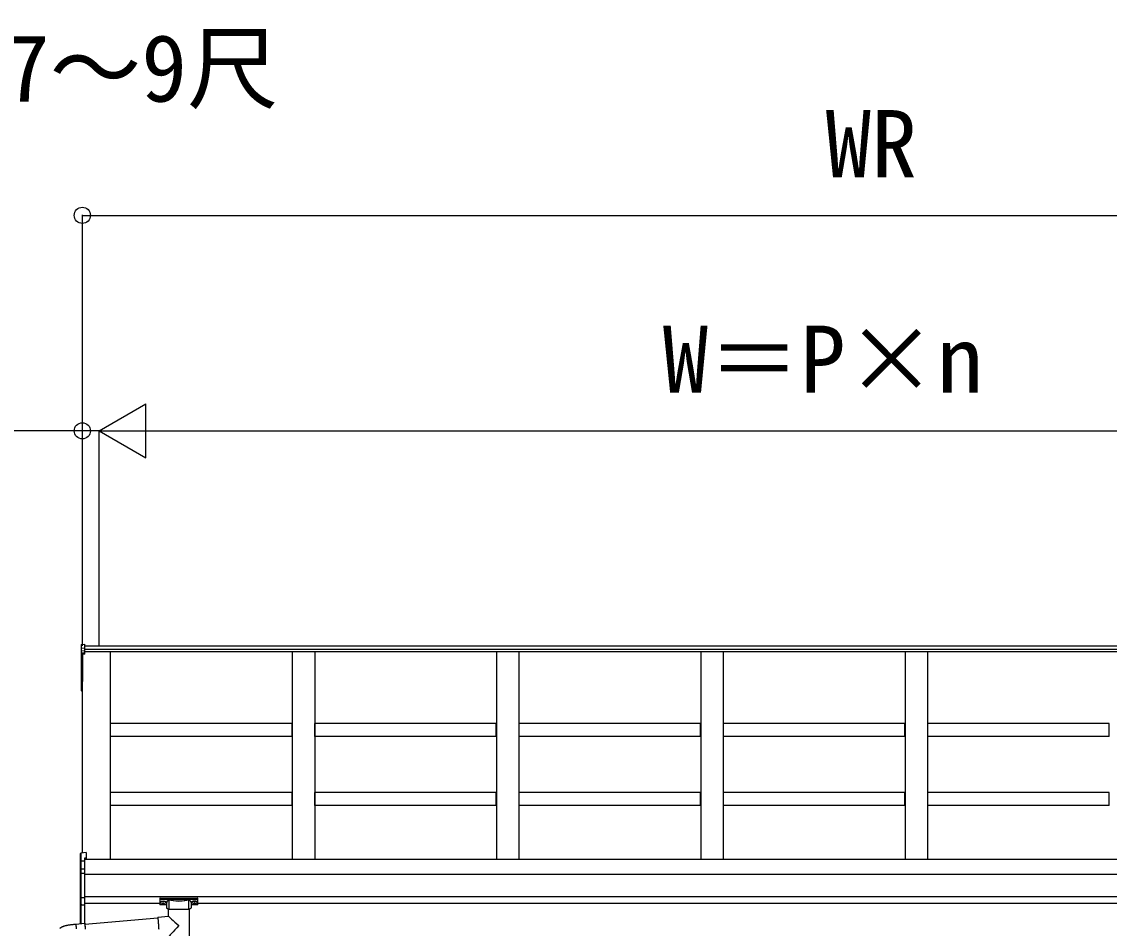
# Model space of a CAD drawing. Units: millimetres, scale not verified. Extents: x -10500 to 10500, y -15600 to 15524.
# Drawn here: x -7966 to -5543, y -2265 to -246 of the extents above; entities that cross this region are included whole.
import ezdxf
from ezdxf.enums import TextEntityAlignment as Align

# ---------------------------------------------------------------- set-up
doc = ezdxf.new("R2010")
doc.units = ezdxf.units.MM
doc.header["$LTSCALE"] = 80
for name, color, linetype in [('0-2_USER1', 3, 'Continuous'), ('0-5_YKK_A1', 4, 'Continuous'), ('0-6_YKK_D', 6, 'Continuous')]:
    doc.layers.add(name, color=color, linetype=linetype)
doc.styles.add('ＭＳ ゴシック', font='')
doc.styles.get('ＭＳ ゴシック').set_extended_font_data('MS Gothic')

msp = doc.modelspace()

# ---------------------------------------------------------------- linework, layer by layer
at = {"layer": '0-5_YKK_A1'}
for p, q in [((-7833, -1634.26), (-7833, -1642.16)), ((-7833, -1642.16), (-7833, -1647.96)), ((-7832.06, -1633.24), (-7825, -1632.81)), ((-7832.06, -1641.25), (-7832.06, -1633.24)), ((-7832.06, -1641.25), (-7825, -1640.86)), ((-7832.06, -1647.05), (-7832.06, -1641.25)), ((-7832.06, -1647.05), (-7825, -1646.65)), ((-7832.06, -1652.73), (-7832.06, -1647.05)), ((-7825, -1640.86), (-7825, -1632.81)), ((-4121, -1637.27), (-7825, -1637.27)), ((-7825, -1646.65), (-7825, -1640.86)), ((-4121, -1644.21), (-7825, -1644.21)), ((-7825, -1652.38), (-7825, -1646.65)), ((-7833, -1647.96), (-7833, -1653.72)), ((-7833, -1653.72), (-7833, -1716.04)), ((-7825, -1652.38), (-7832.06, -1652.73)), ((-7832.06, -1716.22), (-7832.06, -1653.89)), ((-7825, -1654.53), (-7830.5, -1654.8)), ((-7830.5, -2097.51), (-7830.5, -1654.8)), ((-7830.5, -1654.8), (-7830.5, -1704.77)), ((-7830.5, -1654.8), (-7830.5, -1715.34)), ((-4121, -1649.45), (-7825, -1649.45)), ((-7825, -1654.53), (-7825, -1653.54)), ((-7768, -2112.17), (-7768, -1649.45)), ((-7363, -1649.45), (-7363, -2112.17)), ((-7313, -1649.45), (-7313, -2112.17)), ((-6908, -1649.45), (-6908, -2112.17)), ((-6858, -1649.45), (-6858, -2112.17)), ((-6453, -1649.45), (-6453, -2112.17)), ((-6403, -1649.45), (-6403, -2112.17)), ((-5998, -1649.45), (-5998, -2112.17)), ((-5948, -1649.45), (-5948, -2112.17)), ((-7833, -1716.04), (-7833, -1735.87)), ((-7830.5, -1717.15), (-7832.07, -1717.04)), ((-7830.5, -1716.33), (-7832.06, -1716.22)), ((-7832.06, -1735.87), (-7832.06, -1717.04)), ((-7833, -1735.87), (-7832.06, -1735.87)), ((-7830.5, -1736.98), (-7832.07, -1736.87)), ((-7830.5, -1735.98), (-7832.06, -1735.87)), ((-7834.5, -2116.55), (-7834.5, -2098.73)), ((-7822, -2096.91), (-7833.57, -2097.73)), ((-7833.56, -2097.74), (-7833.57, -2097.73)), ((-7822, -2096.92), (-7833.56, -2097.74)), ((-7833.56, -2097.74), (-7833.56, -2115.48)), ((-7822, -2096.91), (-7822, -2096.92)), ((-7834.03, -2116.55), (-7834.5, -2116.55)), ((-7834.5, -2135.37), (-7834.5, -2116.55)), ((-7825.5, -2116.05), (-7834.03, -2116.49)), ((-7834.03, -2116.55), (-7834.03, -2134.57)), ((-7825.5, -2109.03), (-7825.5, -2115.07)), ((-4120.5, -2112.17), (-7825.5, -2112.17)), ((-7825.5, -2116.05), (-7825.5, -2132.59)), ((-7834.5, -2143.49), (-7834.5, -2135.37)), ((-7833.56, -2134.46), (-7833.56, -2142.51)), ((-7825.5, -2143.08), (-7833.56, -2143.49)), ((-7833.56, -2143.49), (-7833.56, -2196.37)), ((-7825.5, -2133.57), (-7832.56, -2133.93)), ((-7832.56, -2133.93), (-7832.56, -2134.14)), ((-7825.5, -2133.57), (-7825.5, -2142.1)), ((-7825.5, -2143.08), (-7825.5, -2196.73)), ((-4120.5, -2145.5), (-7825.5, -2145.5)), ((-7834.5, -2196.37), (-7833.56, -2196.37)), ((-7834.5, -2210.89), (-7834.5, -2196.37)), ((-7833.56, -2196.37), (-7825.5, -2196.73)), ((-7825.5, -2197.68), (-7833.56, -2197.32)), ((-7833.56, -2197.32), (-7833.56, -2211.72)), ((-4120.5, -2195.5), (-7825.5, -2195.5)), ((-7825.5, -2196.73), (-7825.5, -2197.68)), ((-7825.5, -2197.68), (-7825.5, -2213)), ((-7658, -2198.81), (-7658, -2199.86)), ((-7658, -2199.86), (-7658, -2211.84)), ((-7657, -2198.5), (-7574, -2198.5)), ((-7657, -2200.23), (-7657, -2198.5)), ((-7636.82, -2200.23), (-7657, -2200.23)), ((-7657, -2212.79), (-7657, -2200.7)), ((-7636.85, -2223.2), (-7636.85, -2202.69)), ((-7636.82, -2200.23), (-7636.82, -2200.7)), ((-7595.14, -2200.19), (-7635.86, -2200.19)), ((-7635.67, -2200.68), (-7595.33, -2200.68)), ((-7594.18, -2200.23), (-7594.18, -2200.7)), ((-7574, -2200.23), (-7594.18, -2200.23)), ((-7594.18, -2200.7), (-7574, -2200.7)), ((-7594.15, -2202.69), (-7594.15, -2223.2)), ((-7574, -2198.5), (-7574, -2200.23)), ((-7574, -2200.23), (-7574, -2200.7)), ((-7574, -2200.7), (-7574, -2212.79)), ((-7573, -2199.86), (-7573, -2198.81)), ((-7573, -2211.84), (-7573, -2199.86)), ((-7834.5, -2255.14), (-7834.5, -2210.89)), ((-7834.4, -2211.3), (-7834.42, -2211.25)), ((-7834.03, -2211.65), (-7834.03, -2255.1)), ((-7833.97, -2211.73), (-7833.5, -2211.73)), ((-7832.56, -2212.23), (-7832.56, -2212.69)), ((-7832.56, -2212.69), (-7825.5, -2213)), ((-7825.5, -2213.96), (-7832.56, -2213.64)), ((-7658, -2210.5), (-7825.5, -2210.5)), ((-7825.5, -2213), (-7825.5, -2213.96)), ((-7825.5, -2213.96), (-7825.5, -2254.35)), ((-7642.5, -2212.79), (-7657, -2212.79)), ((-7657, -2212.79), (-7657, -2212.84)), ((-7642.5, -2212.84), (-7657, -2212.84)), ((-7656.4, -2206.71), (-7656.4, -2207.19)), ((-7653, -2209.35), (-7653, -2209.64)), ((-7651, -2208.45), (-7651, -2208.99)), ((-7651, -2208.45), (-7650, -2208.45)), ((-7651, -2209.89), (-7651, -2209.94)), ((-7650, -2208.45), (-7650, -2208.99)), ((-7650, -2209.89), (-7650, -2209.94)), ((-7648, -2209.35), (-7648, -2209.64)), ((-7644.6, -2206.71), (-7644.6, -2207.19)), ((-7642.5, -2220.01), (-7642.5, -2207.42)), ((-7638.4, -2238.52), (-7638.4, -2223.2)), ((-7615.86, -2223.2), (-7638.4, -2223.2)), ((-7592.6, -2223.2), (-7615.86, -2223.2)), ((-7592.6, -2223.2), (-7592.6, -2291.2)), ((-7588.5, -2207.42), (-7588.5, -2220.01)), ((-7574, -2212.79), (-7588.5, -2212.79)), ((-7574, -2212.84), (-7588.5, -2212.84)), ((-7586.4, -2206.71), (-7586.4, -2207.19)), ((-7583, -2209.35), (-7583, -2209.64)), ((-7581, -2208.45), (-7581, -2208.99)), ((-7580, -2208.45), (-7581, -2208.45)), ((-7581, -2209.89), (-7581, -2209.94)), ((-7580, -2208.45), (-7580, -2208.99)), ((-7580, -2209.89), (-7580, -2209.94)), ((-7578, -2209.35), (-7578, -2209.64)), ((-7574.6, -2206.71), (-7574.6, -2207.19)), ((-7574, -2212.79), (-7574, -2212.84)), ((-4373, -2210.5), (-7573, -2210.5)), ((-7824.84, -2256.3), (-7662.32, -2242.08)), ((-7662.32, -2240.61), (-7638.4, -2238.52)), ((-7844.87, -2256.05), (-7824.95, -2254.31))]:
    msp.add_line(p, q, dxfattribs=at)
for points in [[(-7832.06, -1653.89), (-7825, -1653.54), (-7825, -1652.38)], [(-7363.5, -1837.83), (-7363.5, -1809.1), (-7767.5, -1809.1)], [(-7363.5, -1837.83), (-7767.5, -1837.83), (-7767.5, -1809.1)], [(-6908.5, -1837.83), (-6908.5, -1809.1), (-7312.5, -1809.1)], [(-6908.5, -1837.83), (-7312.5, -1837.83), (-7312.5, -1809.1)], [(-6453.5, -1837.83), (-6453.5, -1809.1), (-6857.5, -1809.1)], [(-6453.5, -1837.83), (-6857.5, -1837.83), (-6857.5, -1809.1)], [(-5998.5, -1837.83), (-5998.5, -1809.1), (-6402.5, -1809.1)], [(-5998.5, -1837.83), (-6402.5, -1837.83), (-6402.5, -1809.1)], [(-5543.5, -1837.83), (-5543.5, -1809.1), (-5947.5, -1809.1)], [(-5543.5, -1837.83), (-5947.5, -1837.83), (-5947.5, -1809.1)], [(-7363.5, -1991.69), (-7363.5, -1962.95), (-7767.5, -1962.95)], [(-7363.5, -1991.69), (-7767.5, -1991.69), (-7767.5, -1962.95)], [(-6908.5, -1991.69), (-6908.5, -1962.95), (-7312.5, -1962.95)], [(-6908.5, -1991.69), (-7312.5, -1991.69), (-7312.5, -1962.95)], [(-6453.5, -1991.69), (-6453.5, -1962.95), (-6857.5, -1962.95)], [(-6453.5, -1991.69), (-6857.5, -1991.69), (-6857.5, -1962.95)], [(-5998.5, -1991.69), (-5998.5, -1962.95), (-6402.5, -1962.95)], [(-5998.5, -1991.69), (-6402.5, -1991.69), (-6402.5, -1962.95)], [(-5543.5, -1991.69), (-5543.5, -1962.95), (-5947.5, -1962.95)], [(-5543.5, -1991.69), (-5947.5, -1991.69), (-5947.5, -1962.95)], [(-7822, -2096.92), (-7822, -2108.82), (-7825.5, -2109.03)], [(-7833.56, -2115.48), (-7825.5, -2115.07), (-7825.5, -2116.05)], [(-7822, -2108.82), (-7822, -2110.3), (-7825.5, -2110.51)], [(-7834.5, -2196.37), (-7834.5, -2143.49), (-7833.56, -2143.49)], [(-7833.56, -2142.51), (-7825.5, -2142.1), (-7825.5, -2143.08)], [(-7832.56, -2132.95), (-7825.5, -2132.59), (-7825.5, -2133.57)], [(-7657, -2200.23), (-7657, -2200.7), (-7636.82, -2200.7)], [(-7637.21, -2202.99), (-7637.11, -2203.01), (-7637.02, -2203.05), (-7636.93, -2203.1), (-7636.85, -2203.17)], [(-7636.29, -2200.86), (-7636.25, -2200.75), (-7636.19, -2200.63), (-7636.12, -2200.52), (-7636.32, -2200.36), (-7636.56, -2200.26), (-7636.82, -2200.23)], [(-7636.82, -2200.7), (-7636.69, -2200.71), (-7636.56, -2200.76), (-7636.46, -2200.84), (-7636.39, -2200.95), (-7636.35, -2201.08), (-7636.35, -2201.21)], [(-7636.35, -2201.21), (-7636.32, -2201.04), (-7636.29, -2200.86)], [(-7636.29, -2200.86), (-7636.23, -2201.06), (-7636.15, -2201.17)], [(-7635.67, -2200.68), (-7635.74, -2200.62), (-7635.81, -2200.51), (-7635.84, -2200.36), (-7635.86, -2200.19), (-7635.95, -2200.29), (-7636.04, -2200.41), (-7636.12, -2200.52)], [(-7595.14, -2200.19), (-7595.15, -2200.36), (-7595.19, -2200.51), (-7595.26, -2200.62), (-7595.33, -2200.68)], [(-7594.88, -2200.52), (-7594.96, -2200.41), (-7595.04, -2200.29), (-7595.14, -2200.19)], [(-7594.18, -2200.23), (-7594.44, -2200.26), (-7594.68, -2200.36), (-7594.88, -2200.52)], [(-7594.88, -2200.52), (-7594.8, -2200.63), (-7594.75, -2200.75), (-7594.71, -2200.86)], [(-7594.85, -2201.17), (-7594.77, -2201.06), (-7594.71, -2200.86)], [(-7594.71, -2200.86), (-7594.68, -2201.04), (-7594.65, -2201.21)], [(-7594.65, -2201.21), (-7594.65, -2201.08), (-7594.61, -2200.95), (-7594.54, -2200.84), (-7594.44, -2200.76), (-7594.31, -2200.71), (-7594.18, -2200.7)], [(-7594.15, -2203.17), (-7594.07, -2203.1), (-7593.98, -2203.05), (-7593.89, -2203.01), (-7593.79, -2202.99)], [(-7636.85, -2222.94), (-7638, -2222.73), (-7639.01, -2222.5), (-7639.91, -2222.25), (-7640.68, -2221.97), (-7641.33, -2221.66), (-7641.87, -2221.28), (-7642.1, -2221.05), (-7642.31, -2220.76), (-7642.45, -2220.42), (-7642.46, -2220.03)], [(-7588.53, -2220.03), (-7588.57, -2220.42), (-7588.69, -2220.76), (-7588.9, -2221.05), (-7589.13, -2221.28), (-7589.67, -2221.66), (-7590.32, -2221.98), (-7591.09, -2222.25), (-7591.98, -2222.5), (-7593.01, -2222.73), (-7594.15, -2222.94)], [(-7662.32, -2240.61), (-7662.35, -2240.79), (-7662.35, -2241.33), (-7662.31, -2242.22), (-7662.24, -2243.44), (-7662.15, -2244.97), (-7662.02, -2246.8), (-7661.87, -2248.88), (-7661.69, -2251.2), (-7661.5, -2253.71), (-7661.28, -2256.38), (-7661.05, -2259.15), (-7660.81, -2261.99), (-7660.56, -2264.86), (-7660.3, -2267.7)], [(-7880.72, -2265.63), (-7880.16, -2265.14), (-7879.59, -2264.66), (-7879.01, -2264.21), (-7878.42, -2263.77), (-7877.82, -2263.36), (-7877.21, -2262.97), (-7876.6, -2262.6), (-7875.99, -2262.25), (-7875.38, -2261.92), (-7874.77, -2261.62), (-7874.17, -2261.34), (-7873.57, -2261.08), (-7872.99, -2260.84), (-7872.42, -2260.62), (-7871.86, -2260.42), (-7871.31, -2260.23), (-7870.25, -2259.89), (-7869.21, -2259.6), (-7868.19, -2259.34), (-7867.17, -2259.1), (-7866.13, -2258.88), (-7865.07, -2258.66), (-7863.97, -2258.45), (-7862.83, -2258.25), (-7861.66, -2258.06), (-7860.44, -2257.87), (-7859.18, -2257.68), (-7857.88, -2257.49), (-7856.55, -2257.31), (-7855.17, -2257.14), (-7853.77, -2256.96), (-7852.33, -2256.8), (-7850.87, -2256.63), (-7849.39, -2256.48)], [(-7849.39, -2256.48), (-7847.89, -2256.33), (-7844.87, -2256.05)], [(-7844.87, -2256.05), (-7844.9, -2256.18), (-7844.9, -2256.67), (-7844.87, -2257.51), (-7844.81, -2258.69), (-7844.71, -2260.19), (-7844.59, -2261.99), (-7844.44, -2264.05), (-7844.27, -2266.35)], [(-7824.63, -2256.29), (-7824.66, -2256.06), (-7824.78, -2255.13), (-7824.88, -2254.54), (-7824.94, -2254.31), (-7824.98, -2254.44), (-7824.98, -2254.93), (-7824.95, -2255.77), (-7824.88, -2256.95), (-7824.79, -2258.45), (-7824.67, -2260.24), (-7824.52, -2262.31), (-7824.35, -2264.61), (-7824.15, -2267.1)], [(-7824.71, -2256.29), (-7824.76, -2256.03), (-7824.81, -2255.9), (-7824.84, -2256.12), (-7824.83, -2256.69), (-7824.79, -2257.59), (-7824.72, -2258.81), (-7824.62, -2260.34), (-7824.5, -2262.14), (-7824.35, -2264.19), (-7824.17, -2266.46)]]:
    msp.add_lwpolyline(points, dxfattribs=at)
for centre, radius, start, end in [((-7832.01, -1653.72), 0.991, 93.03043, 179.5937), ((-7832.28, -1652.43), 1.47, 240.61286, 278.46975), ((-7826.07, -1653.31), 6.01, 174.48477, 185.51523), ((-7832, -1716.04), 1, 180, 265.94713), ((-7832.28, -1714.76), 1.47, 240.61286, 278.46975), ((-7828.68, -1716.67), 3.41, 172.38758, 186.27376), ((-7832, -1735.87), 1, 180, 265.83104), ((-7828.43, -1736.41), 3.67, 171.51268, 187.14892), ((-7833.5, -2098.73), 1, 94.05287, 180), ((-7833.51, -2098.73), 0.991, 93.02992, 179.59416), ((-7832.17, -2099.46), 17.14, 262.20943, 263.77969), ((-7833.51, -2143.5), 0.991, 93.03027, 179.59381), ((-7833.57, -2135.4), 0.948, 89.63014, 152.64205), ((-7832.4, -2134.47), 1.53, 95.96123, 182.1594), ((-7833.89, -2131.58), 2.88, 273.86486, 286.9396), ((-7827.7, -2143), 5.88, 175.20701, 184.79299), ((-7832.56, -2134.88), 0.943, 90.07099, 150.13102), ((-7832.5, -2135.15), 1.01, 93.41418, 123.73615), ((-7838.42, -2133.44), 5.88, 355.20701, 4.79299), ((-7833.53, -2196.34), 0.974, 181.28024, 267.93274), ((-7826.31, -2196.84), 7.27, 176.24692, 183.75308), ((-7635.63, -2201.2), 0.52, 93.86159, 176.66528), ((-7595.37, -2201.2), 0.52, 3.33472, 86.13841), ((-7833.61, -2210.8), 0.924, 209.36494, 273.24803), ((-7833.73, -2211), 0.735, 204.16348, 268.23375), ((-7832.35, -2212.01), 1.65, 170.31825, 262.53089), ((-7833.73, -2212.7), 0.959, 58.80098, 91.8895), ((-7833.69, -2211.31), 0.432, 261.51679, 287.449), ((-7832.57, -2211.75), 0.934, 178.5754, 270.35222), ((-7832.51, -2211.22), 1.02, 222.991, 266.96348), ((-7839.82, -2213.16), 7.27, 356.24691, 3.75309), ((-7657, -2211.84), 1, 180, 270), ((-7657.02, -2211.82), 0.978, 181.38922, 271.32491), ((-7574, -2211.84), 1, 270, 0), ((-7573.98, -2211.82), 0.978, 268.67509, 358.61078)]:
    msp.add_arc(centre, radius, start, end, dxfattribs=at)
for centre, major_axis, ratio, start_param, end_param in [((-7832, -1634.26), (0, 1.02), 0.984808, 0.0610865, 1.5707963), ((-7832, -1642.16), (-1, 0), 0.91288, 4.7734755, 6.2831853), ((-7832, -1647.96), (-1, 0), 0.91288, 4.7734755, 6.2831853), ((-7833.5, -2116.55), (-0.7, 0.718), 0.994621, 0.6783396, 0.7949142), ((-7833.5, -2116.47), (0.763, 0.703), 0.920019, 0.9285279, 2.3216632), ((-7833.5, -2116.47), (0.06, 1), 0.523026, 0.2339525, 1.6270878), ((-7833.53, -2116.55), (-0.151, 0.485), 0.981495, 1.1464882, 1.2630627), ((-7833.5, -2135.45), (0.8, -0.652), 0.919538, 3.355563, 3.7843099), ((-7834.06, -2134.24), (1.5, 0.1), 0.175628, 5.0409702, 6.2719296), ((-7657, -2198.81), (-1, 0), 0.315299, 4.712389, 6.2831853), ((-7657, -2199.86), (-1, 0), 0.366615, 0, 1.5707963), ((-7657, -2199.86), (-1, 0), 0.843474, 0, 1.5707963), ((-7626.5, -2206.95), (-16.5, 0), 0.315299, 5.4189524, 6.5299942), ((-7626.5, -2207.42), (-16, 0), 0.325152, 5.4158684, 6.2438215), ((-7615.5, -2202.22), (-21.85, 0), 0.315299, 6.0616661, 6.3955563), ((-7615.5, -2202.69), (-21.35, 0), 0.322683, 6.0656462, 6.4080693), ((-7615.5, -2200), (-21.35, 0), 0.216503, 0.2562018, 2.8853908), ((-7615.5, -2199.51), (-20.85, 0), 0.221695, 0.2562018, 2.8853908), ((-7615.5, -2202.69), (-21.35, 0), 0.322683, 3.1415927, 3.3591317), ((-7615.5, -2202.22), (-21.85, 0), 0.315299, 3.0292217, 3.3631118), ((-7604.5, -2207.42), (-16, 0), 0.325152, 3.1478953, 4.0089095), ((-7604.5, -2206.95), (-16.5, 0), 0.315299, 2.8955507, 4.0058255), ((-7574, -2198.81), (-1, 0), 0.315299, 3.1415927, 4.712389), ((-7574, -2199.86), (-1, 0), 0.843474, 1.5707963, 3.1415927), ((-7574, -2199.86), (-1, 0), 0.366615, 1.5707963, 3.1415927), ((-7833.5, -2210.75), (0.847, 0.62), 0.858441, 2.5802921, 2.987304), ((-7834.06, -2212.14), (1.5, -0.11), 0.313866, 0.0223355, 1.2532949), ((-7650.5, -2206.71), (-5.9, 0), 0.300706, 3.1415927, 6.2831853), ((-7650.5, -2207.19), (-5.9, 0), 0.300706, 3.1415927, 6.2831853), ((-7650.5, -2207.19), (-5.9, 0), 0.46726, 6.2831853, 9.424778), ((-7652, -2207.19), (-4.4, 0), 0.502493, 1.3415201, 1.5707963), ((-7652, -2207.19), (-4.4, 0), 0.570835, 1.3415201, 1.5707963), ((-7652, -2208.99), (1, 0), 0.417642, 4.712389, 6.2831853), ((-7652, -2209.89), (1, 0), 0.18377, 6.2831853, 7.8539816), ((-7649, -2208.99), (-1, 0), 0.417642, 0, 1.5707963), ((-7649, -2209.89), (-1, 0), 0.18377, 4.712389, 6.2831853), ((-7649, -2209.89), (-1, 0), 0.18377, 4.712389, 6.2831853), ((-7649, -2207.19), (4.4, 0), 0.502493, 4.712389, 4.9416652), ((-7649, -2207.19), (4.4, 0), 0.570835, 4.712389, 4.9416652), ((-7626.5, -2207.42), (-16, 0), 0.325152, 6.2438215, 6.2831853), ((-7626.5, -2220.01), (-16, 0), 0.165307, 0.0023438, 0.8673169), ((-7604.5, -2220.01), (-16, 0), 0.165307, 2.2742758, 3.1394955), ((-7580.5, -2206.71), (5.9, 0), 0.300706, 0, 3.1415927), ((-7580.5, -2207.19), (5.9, 0), 0.300706, 0, 3.1415927), ((-7580.5, -2207.19), (5.9, 0), 0.46726, 3.1415927, 6.2831853), ((-7582, -2207.19), (-4.4, 0), 0.502493, 1.3415201, 1.5707963), ((-7582, -2207.19), (-4.4, 0), 0.570835, 1.3415201, 1.5707963), ((-7582, -2208.99), (1, 0), 0.417642, 4.712389, 6.2831853), ((-7582, -2209.89), (1, 0), 0.18377, 6.2831853, 7.8539816), ((-7582, -2209.89), (1, 0), 0.18377, 6.2831853, 7.8539816), ((-7579, -2208.99), (-1, 0), 0.417642, 0, 1.5707963), ((-7579, -2209.89), (-1, 0), 0.18377, 4.712389, 6.2831853), ((-7579, -2207.19), (4.4, 0), 0.502493, 4.712389, 4.9416652), ((-7579, -2207.19), (4.4, 0), 0.570835, 4.712389, 4.9416652), ((-7615.5, -2259.5), (-22.9, 20.98), 0.007787, 0.007135, 1.5622988), ((-7615.5, -2259.5), (22.9, 24.99), 0.007787, 1.5779313, 3.1330951)]:
    msp.add_ellipse(centre, major_axis=major_axis, ratio=ratio, start_param=start_param, end_param=end_param, dxfattribs=at)
at = {"layer": '0-6_YKK_D'}
for p, q in [((-7830.5, -1636.27), (-7830.5, -676.27)), ((-7830.5, -677.27), (-4115.5, -677.27)), ((-7793, -1157.27), (-7689.08, -1097.27)), ((-7689.08, -1217.27), (-7689.08, -1097.27)), ((-7830.5, -1157.27), (-8529.73, -1157.27)), ((-7830.5, -1636.27), (-7830.5, -1156.27)), ((-7793, -1157.27), (-7830.5, -1157.27)), ((-7793, -1636.27), (-7793, -1156.27)), ((-7793, -1636.27), (-7793, -1156.27)), ((-7793, -1157.27), (-7721, -1157.27)), ((-7793, -1157.27), (-7689.08, -1217.27)), ((-7793, -1157.27), (-7585.15, -1157.27)), ((-7673, -1157.27), (-4273, -1157.27))]:
    msp.add_line(p, q, dxfattribs=at)
for centre in [(-7830.5, -677.27), (-7830.5, -1157.27)]:
    msp.add_circle(centre, 18, dxfattribs=at)

# ---------------------------------------------------------------- texts
at = {"layer": '0-2_USER1', "style": 'ＭＳ ゴシック'}
msp.add_text('●1500N／㎡ 7～9尺', height=149.6, dxfattribs=at).set_placement((-9227.82, -468.84), align=Align.BOTTOM_LEFT)
at = {"layer": '0-6_YKK_D', "style": 'ＭＳ ゴシック'}
for s, p in [('WR', (-6175.26, -637.27)), ('W＝P×n', (-6538.06, -1117.27))]:
    msp.add_text(s, height=149.6, dxfattribs=at).set_placement(p, align=Align.BOTTOM_LEFT)

doc.saveas('drawing.dxf')
